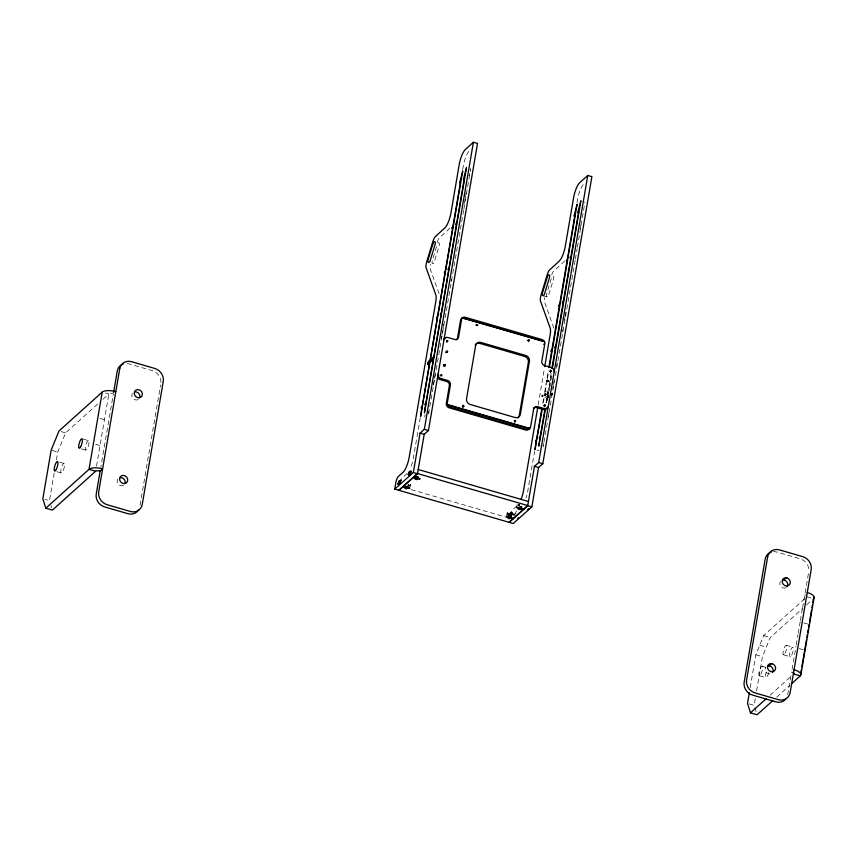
<?xml version="1.0" encoding="UTF-8"?>
<svg xmlns="http://www.w3.org/2000/svg" width="857" height="857" viewBox="0 0 857 857"><rect width="100%" height="100%" fill="white"/><g stroke="black" fill="none" stroke-linecap="round" stroke-linejoin="round"><path stroke-width="0.64" stroke-dasharray="4.29 3.21" d="M510.386 513.921L510.044 515.293M509.165 515.186A2.839 0.75 -73.8 0 1 509.669 513.504L511.158 514.018L510.943 515.293M408.264 485.158L408.425 484.505L408.489 485.094M408.607 485.266L408.521 484.526M408.821 485.319L408.896 484.698M409.207 486.015L409.496 484.976L408.982 485.223M508.48 514.446C509.358 512.036 507.708 516.278 508.983 513.439C509.294 516.921 509.883 511.886 508.33 514.639M509.015 513.514L508.812 514.489M509.326 513.547L508.919 514.554M509.208 514.736L510.011 513.739L509.84 514.982L509.572 513.632L509.165 514.907M510.183 515.089L510.011 513.739L509.701 515.036M509.926 515.218L510.386 514.243M509.851 515.111L510.729 514.286M510.526 514.511L510.472 514.907M511.104 515.228L511.468 514.329L511.318 515.25M519.031 505.63L518.999 504.516M519.063 505.705L519.331 504.527L519.363 505.598A2.839 0.75 -73.8 0 1 519.546 505.319L519.578 505.234M542.588 395.152L542.417 396.512L543.124 395.709M546.252 391.745L545.609 392.045M547.419 392.517L547.934 393.706L548.309 392.345M547.794 392.302C547.055 394.563 548.244 391.778 547.955 393.256M547.644 392.227L547.387 393.331M548.137 392.399L548.03 393.642M548.244 392.731L547.998 393.127M510.611 515.207L511.158 514.018M545.331 397.412L547.387 398.002L547.398 398.955A2.057 0.546 -73.8 0 1 546.841 399.105L547.302 396.427M552.315 392.956L551.629 395.505M509.508 514.746L509.669 513.643L509.015 514.832M519.031 505.362L519.299 504.516M542.738 396.277L542.856 395.141L542.867 396.63L541.763 396.009L542.513 395.045L542.342 396.33M54.173 473.075L49.46 500.67L45.057 499.385M56.423 459.93L57.762 452.046L65.614 432.892L99.005 402.854M96.509 466.101L108.828 394.027A3.567 1.35 9.7 0 1 113.36 393.877L100.815 467.236M140.012 505.319L160.591 384.954M420.273 417.691L413.278 458.581A12.148 3.235 -73.8 0 1 410.139 468.843M462.694 169.482L463.369 165.53A12.148 3.235 -73.8 0 1 469.454 150.693M409.389 488.661L410.61 484.13L408.371 483.477M410.267 486.155L410.61 484.13M424.686 416.995L425.104 414.552M428.457 413.599L428.875 411.167M433.342 384.997L434.242 379.737M434.467 378.43L435.142 374.488M441.269 338.644L441.719 336.019M441.944 334.701L442.844 329.452M443.058 328.135L443.733 324.192M450.986 281.782L451.435 279.157M464.365 203.527L465.265 198.278M465.49 196.96L466.154 193.018M469.1 175.781L469.518 173.371M463.701 210.115L428.543 414.124M463.926 208.797L470.664 168.743L470.268 169.257M506.476 516.857L507.162 512.807L509.936 512.979L510.74 512.261L512.165 512.679L511.265 517.617M507.001 516.385L507.698 512.325M508.094 517.21L508.812 513.493M508.715 517.51L509.412 513.461L507.162 512.807M509.24 517.028L509.936 512.979M509.69 516.61L510.697 513.943M510.044 516.31L510.74 512.261M510.333 516.032L510.686 514.007L509.636 515.1M510.826 517.307L512.165 512.679M511.415 517.478L512.111 513.429L511.522 513.257M516.685 507.676L517.2 504.634M519.096 507.312L519.621 504.27L518.817 504.987L520.253 505.405M538.185 404.879L544.495 367.953M534.639 450.911L527.644 491.789A12.148 3.235 -73.8 0 1 526.134 497.831M542.749 403.433L543.874 396.834M544.602 392.442L548.416 370.117M577.061 202.702L577.736 198.749A12.148 3.235 -73.8 0 1 583.821 183.901M543.37 402.383L544.27 397.112M545.181 391.831L546.53 383.925M547.43 378.655L548.555 372.067M546.07 402.565L547.859 392.056L547.291 393.159M551.072 373.288L548.148 390.363L547.173 392.035M546.466 402.94L551.426 373.941M547.527 400.583L548.287 395.538A2.057 0.546 -73.8 0 0 547.494 396.009M549.166 391.017L549.616 388.382M549.84 387.075L552.315 372.624M543.027 445.597L543.445 443.165M547.934 416.898L548.609 412.956M552.711 388.939L553.161 386.303M553.386 384.997L554.061 381.054M556.536 366.603L557.2 362.661M562.428 332.077L562.878 329.452M564.452 320.25L564.902 317.626M565.127 316.308L565.802 312.366M580.071 228.862L580.746 224.92M575.143 260.464L543.124 447.075M575.368 259.146L577.168 248.605M577.393 247.287L584.935 201.963M750.207 687.635L755.831 654.78L763.673 635.626L804.916 598.529M755.242 698.755L754.117 705.322L747.518 703.404M756.592 690.871L762.43 656.698L770.272 637.544L802.688 608.395M787.701 694.791L791.611 671.909M792.05 669.338L796.014 646.178M796.228 644.893L797.996 634.598M798.21 633.302L800.192 621.721M800.406 620.436L802.388 608.856M802.613 607.57L808.719 571.812M551.972 393.32L551.715 394.316M518.453 504.612L518.421 505.534L519.128 504.591M548.309 392.86L548.137 393.181M548.03 397.637L548.276 396.641L547.634 397.744M552.154 393.899L551.833 394.884A2.057 0.546 -73.8 0 1 551.64 395.302M436.567 246.57L432.453 260.11A3.085 0.825 -73.8 0 0 432.303 263.42L432.86 263.699A3.085 0.825 -73.8 0 0 434.499 261.128L438.998 246.355A3.085 0.825 -73.8 0 0 439.148 243.034L438.591 242.756A3.085 0.825 -73.8 0 0 437.07 244.952M551.308 278.546L546.82 293.319A3.085 0.825 -73.8 0 0 546.659 296.64L547.227 296.918A3.085 0.825 -73.8 0 0 548.866 294.337L553.365 279.564A3.085 0.825 -73.8 0 0 553.515 276.254L552.958 275.975A3.085 0.825 -73.8 0 0 551.715 277.454M408.221 485.298L408.746 485.062M547.409 392.849L548.105 392.602M547.634 397.423L548.469 395.688M518.164 504.58L518.378 505.501M518.474 504.623L518.121 505.266M547.794 397.627L547.794 396.609M551.758 394.531L551.683 393.342L551.972 393.866M547.998 392.645L547.805 393.62M508.469 514.382L509.412 513.461M518.731 504.602L518.689 505.523M545.406 394.059L548.491 394.959L547.152 399.094A2.057 0.546 -73.8 0 0 547.387 399.287M408.403 484.966L408.8 484.955M548.019 397.112L547.537 397.552L547.569 396.737L547.409 398.002M508.597 513.311L507.88 514.039L508.372 514.521M509.572 513.632L508.704 514.532M518.913 505.351L519.578 504.559M512.968 515.282L515.271 513.386M408.478 484.494L408.168 484.676A2.839 0.75 -73.8 0 0 408.189 484.291L408.318 484.773M542.513 395.045L542.074 396.416M508.544 513.332L508.169 514.682M507.955 514.436L508.212 513.386M508.608 514.8L508.983 513.439M510.526 515.186L510.354 515.111A4.863 1.296 -73.8 0 1 512.679 509.733L517.457 505.437A12.148 3.235 -73.8 0 0 518.014 504.859M102.926 399.33L108.828 394.027L105.518 393.063M407.204 473.418L402.426 477.713A4.863 1.296 -73.8 0 0 401.494 479.063M509.669 513.504L512.015 512.293A2.839 0.75 -73.8 0 1 511.64 515.175M512.015 512.293L510.418 513.718A2.839 0.75 -73.8 0 0 509.915 515.4M511.275 514.179L516.482 515.507M512.111 513.429L514.489 514.296M806.619 604.86L812.511 599.557M770.111 695.177L790.743 676.634M776.721 697.095L789.49 685.611M547.355 397.841L547.591 396.512A2.057 0.546 -73.8 0 1 548.491 395.463L548.191 395.377M510.129 513.954L514.425 515.132M543.113 295.719L547.227 296.918M544.656 395.795L547.677 396.673M537.05 450.129L539.107 450.728M806.887 596.761L812.393 598.357M508.608 514.168L510.033 514.586M411.092 489.593L505.962 517.146M100.023 418.484L104.425 419.769M803.587 622.825L807.99 624.1M61.211 431.607L65.614 432.892M763.673 635.626L770.272 637.544M83.14 439.095L88.635 440.691A4.981 1.328 -73.8 0 1 87.339 448.511A4.981 1.328 -73.8 0 1 85.4 447.011A4.981 1.328 -73.8 0 1 88.635 440.691M95.62 444.226L100.023 445.501M799.185 648.556L803.587 649.842M786.073 645.257L792.682 647.174M759.752 645.203L766.351 647.121M81.211 448.843L85.614 450.118M783.652 654.834L790.25 656.751M52.266 450.45L57.762 452.046M755.831 654.78L762.43 656.698M59.765 462.223L64.168 463.498A4.981 1.328 -73.8 0 1 62.872 471.329A4.981 1.328 -73.8 0 1 60.933 469.829A4.981 1.328 -73.8 0 1 64.168 463.498M761.937 666.168L766.34 667.442M56.744 471.661L61.147 472.935M759.506 675.745L766.115 677.662M542.127 395.109L541.795 396.159M553.879 328.081L544.752 302.671A6.374 1.693 -73.8 0 1 544.816 297.572M439.073 293.662L430.385 269.452A6.374 1.693 -73.8 0 1 430.46 264.363M754.856 707.678L756.335 712.403M50.938 505.384L51.677 507.751M511.265 512.068A2.839 0.75 -73.8 0 1 510.783 515.293M127.264 363.572A10.98 9.727 48 0 1 129.139 363.936L152.364 370.685A10.98 9.727 48 0 1 160.816 383.647M138.213 399.512A4.317 3.824 48 0 1 136.702 399.994L135.192 399.844A4.317 3.824 48 0 1 132.396 393.384M123.547 485.308A4.317 3.824 48 0 1 122.037 485.79L120.526 485.64A4.317 3.824 48 0 1 117.73 479.181M768.761 672.627A4.981 1.328 -73.8 0 1 765.783 677.566A4.981 1.328 -73.8 0 1 766.683 670.688M804.809 594.694A3.567 1.35 9.7 0 1 805.944 595.122M773.185 551.726A10.98 9.727 48 0 1 777.042 552.112L800.267 558.86A10.98 9.727 48 0 1 808.858 569.948M769.95 673.966A4.317 3.824 48 0 1 765.644 667.357M786.115 587.688A4.317 3.824 48 0 1 780.309 581.56M437.145 242.22A6.17 1.639 -73.8 0 1 439.277 237.989L448.961 229.098A12.148 3.235 -73.8 0 0 450.118 227.737M551.683 274.936A6.17 1.639 -73.8 0 1 553.643 271.208L563.328 262.306A12.148 3.235 -73.8 0 0 564.474 260.957M514.961 514.446A4.863 1.296 -73.8 0 1 515.164 513.857M515.389 513.289A4.863 1.296 -73.8 0 1 516.792 510.933M791.622 655.177A4.981 1.328 -73.8 0 0 793.014 647.281A4.981 1.328 -73.8 0 0 789.758 653.441A4.981 1.328 -73.8 0 0 791.622 655.177M785.023 653.259A4.981 1.328 -73.8 0 0 786.405 645.364A4.981 1.328 -73.8 0 0 783.159 651.524A4.981 1.328 -73.8 0 0 785.023 653.259M760.877 674.17A4.981 1.328 -73.8 0 0 762.269 666.264A4.981 1.328 -73.8 0 0 759.013 672.434A4.981 1.328 -73.8 0 0 760.877 674.17"/><path stroke-width="1.29" d="M398.291 483.444L398.419 484.269A2.057 0.546 -73.8 0 0 399.394 483.477M398.366 483.991C405.854 471.554 395.73 491.661 398.859 481.688A2.057 0.546 -73.8 0 1 399.844 480.798L399.405 483.38M427.954 363.689L428.082 364.514M428.039 364.236L428.007 363.293M399.201 482.898L399.394 482.17M408.489 474.596L408.628 475.089A2.057 0.546 -73.8 0 0 409.614 474.2L410.064 471.618A2.057 0.546 -73.8 0 0 409.068 472.507L408.585 474.435M431.799 361.086A2.057 0.546 -73.8 0 0 432.785 360.197L432.571 358.547L432.11 361.086A2.057 0.546 -73.8 0 0 433.085 360.283M398.323 484.034C399.694 484.569 400.133 478.849 398.719 481.73M409.185 473.075L408.918 475.174A2.057 0.546 -73.8 0 0 409.892 474.371M431.767 360.347L432.078 358.89M428.918 362.779L428.907 363.593L428.393 362.95L429.111 362.136M102.219 392.11L89.021 469.325L45.807 508.19L42.85 498.753L51.163 450.129L59.004 430.975L102.219 392.11A10.702 4.06 9.7 0 1 115.813 391.67M100.151 471.093A3.567 1.35 9.7 0 0 95.62 471.243L89.021 469.325A10.702 4.06 9.7 0 1 102.615 468.886L100.151 471.093L96.241 493.975A10.98 9.727 48 0 0 104.693 506.937L127.918 513.686A10.98 9.727 48 0 0 138.448 510.097M113.574 392.613L117.27 370.995A10.98 9.727 48 0 1 123.301 363.957M394.745 489.101L395.88 482.459A4.863 1.296 -73.8 0 1 398.312 476.513L403.09 472.228A12.148 3.235 -73.8 0 0 409.164 457.381L435.763 301.76A12.148 3.224 -73.8 0 0 435.827 294.883L426.272 268.262A6.374 1.693 -73.8 0 1 426.722 261.728L432.86 241.535A6.17 1.639 -73.8 0 1 435.163 236.8L444.847 227.898A12.148 3.235 -73.8 0 0 450.932 213.05L459.256 164.34A12.148 3.235 -73.8 0 1 465.34 149.493L473.407 142.241L477.52 143.43L428.457 430.493L424.204 434.317L417.466 473.717L398.859 490.3L417.498 473.535L527.741 505.555L509.112 522.32L527.719 505.737L534.447 466.337L538.699 462.512L587.773 175.449L591.887 176.649L542.813 463.701L538.56 467.536L531.833 506.937L513.225 523.52L394.745 489.101L413.353 472.518L420.08 433.117L424.333 429.293L473.407 142.241M408.95 473.032L408.596 475.142L409.346 474.457M402.811 486.755L405.125 487.429L404.922 488.319L406.347 488.726L406.7 486.701M406.347 488.726L407.493 485.983M429.721 362.232L422.319 405.586L421.151 408.114L422.03 407.268L420.626 416.32L462.748 170.929L459.641 182.916L460.52 182.08L453.107 225.434L451.96 227.855L452.025 228.476L452.817 227.116L445.415 270.469L444.247 272.997L445.126 272.162L437.713 315.505L436.545 318.033L437.424 317.197L430.01 360.54M417.702 476.803L416.566 479.545L415.131 479.127L416.127 476.524M416.566 479.545L417.08 476.503M513.589 518.292L511.265 517.617L511.468 516.728L510.044 516.31L509.24 517.028L506.476 516.857L508.715 517.51L507.912 518.228L509.347 518.646L509.69 516.61M509.347 518.646L510.333 516.032M509.99 518.057L510.59 518.228L510.933 516.203M510.59 518.228L511.083 516.075M521.613 506.648L520.017 508.083L517.221 507.194L516.685 507.676L518.924 508.33L518.131 509.047L519.556 509.454L519.899 507.43M519.556 509.454L520.553 506.851M537.735 407.514L523.531 490.6A12.148 3.235 -73.8 0 1 520.97 499.535M544.72 366.635L550.13 334.98A12.148 3.224 -73.8 0 0 550.194 328.102L540.638 301.471A6.374 1.693 -73.8 0 1 541.088 294.937L547.227 274.754A6.17 1.639 -73.8 0 1 549.53 270.009L559.214 261.117A12.148 3.235 -73.8 0 0 565.299 246.27L573.622 197.549A12.148 3.235 -73.8 0 1 579.707 182.712L587.773 175.449M520.199 508.876L520.799 509.047L521.292 506.883M541.849 408.585L536.686 438.795L535.518 441.323L536.396 440.487L534.993 449.539L542.245 408.971M548.866 367.492L551.79 350.406L550.912 351.252L552.079 348.724L559.492 305.371L558.614 306.206L559.771 303.678L567.184 260.335L566.306 261.171L567.473 258.643L574.886 215.3L574.008 216.135L577.115 204.137L549.455 366.796M544.945 409.132L540.456 435.41L539.267 438.023L540.167 437.091L538.764 446.143L545.341 409.539M551.962 368.039L555.561 347.021L554.683 347.856L555.85 345.328L563.253 301.985L562.385 302.821L563.542 300.293L570.955 256.939L570.076 257.786L571.244 255.257L578.657 211.904L577.779 212.74L580.885 200.752L552.326 368.671M749.307 692.895L747.518 703.404L750.475 712.842L757.074 714.759L772.789 700.63M800.952 672.038L801.391 669.467M801.831 666.885L806.448 639.858M806.887 637.287L807.326 634.716M807.765 632.145L808.205 629.563M808.644 626.992L809.094 624.421M809.533 621.839L811.504 610.259M811.954 607.688L812.393 605.117M812.832 602.535L813.272 599.964M800.952 674.47L814.15 597.254M398.43 483.166L398.676 482.17M398.826 482.759L398.709 484.355A2.057 0.546 -73.8 0 0 399.694 483.466L400.144 480.884A2.057 0.546 -73.8 0 0 399.148 481.773L399.212 483.284M428.104 363.411C428.693 358.515 430.321 363.593 427.997 364.268M431.832 359.329L431.81 361.001M432.774 360.165L432.367 358.976M428.211 362.918L428.532 361.933A2.057 0.546 -73.8 0 1 429.518 361.043L429.078 363.625A2.057 0.546 -73.8 0 1 428.072 364.611M428.414 363.389L428.607 362.275M432.142 359.876L432.571 358.547M398.741 483.155L399.437 481.902L398.987 482.78M409.421 474.103L408.928 473.525L409.85 472.775M408.96 473.964L409.389 472.635M431.96 358.879L432.26 358.419A2.057 0.546 -73.8 0 1 433.246 357.53L432.689 359.919L433.781 357.155L441.194 313.801L440.316 314.648L441.484 312.119L448.897 268.766L448.018 269.601L449.186 267.073L456.588 223.731L455.71 224.566L456.877 222.038L464.29 178.685L463.412 179.531L466.519 167.533L424.397 412.924L425.8 403.883L424.922 404.718L426.09 402.19L433.492 358.847L432.849 360.079M433.096 360.186L433.535 357.605A2.057 0.546 -73.8 0 0 432.549 358.505M409.914 474.285L410.353 471.704A2.057 0.546 -73.8 0 0 409.357 472.593M446.915 342.286C445.212 339.018 449.893 340.893 446.904 341.461M444.408 364.546C444.515 367.707 446.39 362.436 443.348 365.51M462.941 407.429L462.394 406.175M528.523 341.557L528.619 340.99M550.419 372.345L550.151 371.231M545.823 394.456C542.76 395.195 547.655 392.056 544.666 395.623M544.538 406.7L544.516 405.822M432.11 358.462C433.717 355.334 432.785 362.083 431.682 360.508M528.865 508.49L528.341 509.358M518.485 518.046L517.982 518.635M433.042 358.783L432.614 360.122M95.62 471.243L52.416 510.108L45.807 508.19M543.017 341.343L462.287 317.893L544.559 341.472A3.642 3.235 48 0 1 544.848 343.571L541.817 361.3A3.642 3.235 48 0 0 544.624 365.607L551.383 367.567A3.642 3.235 48 0 1 554.19 371.874M445.844 352.141C449.4 349.72 445.876 354.123 446.915 351.177M447.15 351.199C445.297 351.916 446.765 353.502 447.665 351.756M446.304 352.27L447.375 351.306M446.486 352.463L447.558 351.509M444.644 364.471L443.572 365.436L444.879 364.493M444.033 365.564L445.104 364.611M444.215 365.768L445.286 364.803M444.322 366.014L445.394 365.05M444.322 366.25L445.394 365.286M444.247 366.464L445.308 365.5M548.309 406.229A3.642 3.235 48 0 1 544.366 408.575L537.618 406.614A3.642 3.235 48 0 0 533.675 408.96L530.644 426.69A3.642 3.235 48 0 1 529.701 428.425L529.433 428.661A3.642 3.235 48 0 1 526.434 429.271L449.936 407.054A3.642 3.235 48 0 1 447.418 404.847L447.686 404.611A3.642 3.235 48 0 1 447.397 402.511L450.428 384.782A3.642 3.235 48 0 0 447.622 380.476L440.873 378.515A3.642 3.235 48 0 1 438.066 374.209M544.559 341.472L544.302 341.718A3.642 3.235 48 0 0 541.785 339.501L465.287 317.294A3.642 3.235 48 0 0 462.287 317.893M415.527 477.82A2.839 0.75 -73.8 0 0 415.559 478.002L417.155 476.567M415.559 478.002L417.895 476.781M547.462 380.358C544.216 382.704 549.937 380.787 547.109 380.422C546.091 381.215 548.212 382.286 548.084 380.915M546.509 381.333L547.58 380.369M546.734 381.44L547.794 380.476M546.916 381.633L547.987 380.669M544.452 394.734L545.523 393.77M545.716 393.974L544.752 395.42M544.741 395.184L545.813 394.22M519.46 507.847L520.253 507.13L521.677 507.548L521.035 508.126L523.798 509.112M520.799 509.047L523.263 509.583M783.684 580.071L786.137 577.864M769.018 665.878L771.471 663.661M750.475 712.842L766.19 698.712M791.45 683.843L800.288 675.894A10.702 4.06 9.7 0 0 794.064 669.703M527.398 340.358C530.569 342.361 529.026 337.519 528.276 340.486M475.935 325.242C476.524 323.207 479.342 326.238 476.503 325.414M440.209 375.355C443.315 377.605 441.291 372.399 440.798 375.57M543.702 405.415C546.809 407.664 544.784 402.458 544.291 405.629M782.923 579.996L784.444 580.146A4.317 3.824 48 0 1 787.229 586.606M768.258 665.803L769.779 665.953A4.317 3.824 48 0 1 772.564 672.402M447.686 404.611L529.701 428.425M447.418 404.847L529.433 428.661M424.333 429.293L428.457 430.493M538.699 462.512L542.813 463.701M420.08 433.117L424.204 434.317M534.447 466.337L538.56 467.536M418.184 469.486L528.437 501.506M413.353 472.518L417.466 473.717M527.719 505.737L531.833 506.937M417.263 477.22L418.687 477.628L417.895 478.345L420.134 478.999L417.359 478.827M416.02 477.628L416.609 477.799M413.545 477.092L415.87 477.767M413.02 477.563L415.784 478.549M399.641 481.955L399.673 482.405M403.336 486.273L408.478 486.819L407.686 487.537L409.925 488.179L407.15 488.008M510.74 518.099L513.054 518.774M800.288 675.894L793.689 673.977A3.567 1.35 9.7 0 0 792.736 672.349M550.398 371.52C553.247 372.088 549.723 368.403 550.173 371.274M462.93 406.604C465.769 407.171 462.244 403.486 462.694 406.357M514.446 421.387C517.842 422.137 513.064 418.505 514.789 422.19M429.218 361.258A2.057 0.546 -73.8 0 1 429.807 361.129L429.368 363.711A2.057 0.546 -73.8 0 1 428.382 364.6L428.821 362.018A2.057 0.546 -73.8 0 1 429.014 361.6M416.298 478.217A2.839 0.75 -73.8 0 1 416.288 477.006M405.307 487.012A2.839 0.75 -73.8 0 0 405.35 487.183L406.089 487.397A2.839 0.75 -73.8 0 1 406.047 486.487M519.278 507.869A2.839 0.75 -73.8 0 1 519.246 507.687M520.017 508.083A2.839 0.75 -73.8 0 1 519.963 507.687M528.726 508.533A2.057 0.546 -73.8 0 1 528.33 509.283M528.137 509.508A2.057 0.546 -73.8 0 1 527.73 509.422M527.676 509.529A2.057 0.546 -73.8 0 1 527.537 509.497M509.015 516.407A2.839 0.75 -73.8 0 0 509.069 517.05L509.808 517.274A2.839 0.75 -73.8 0 1 509.765 516.353M518.324 518.142A2.057 0.546 -73.8 0 1 518.121 518.474M443.937 339.854A3.642 3.235 48 0 1 447.879 337.508L454.628 339.468A3.642 3.235 48 0 0 458.57 337.122L461.602 319.393A3.642 3.235 48 0 1 462.555 317.658M456.642 339.747A3.642 3.235 48 0 0 457.509 338.087L460.541 320.357A3.642 3.235 48 0 1 462.866 317.936M444.258 338.751A3.642 3.235 48 0 1 445.533 338.344M437.584 377.808A3.642 3.235 48 0 0 439.802 379.48L446.551 381.44A3.642 3.235 48 0 1 449.357 385.746L446.326 403.476A3.642 3.235 48 0 0 449.132 407.782L525.63 430A3.642 3.235 48 0 0 529.572 427.654M475.142 344.985A4.863 4.306 48 0 1 479.802 343.4L524.634 356.416A4.863 4.306 48 0 1 528.373 362.157L519.278 415.356A4.863 4.306 48 0 1 517.799 417.852M543.831 344.021A3.642 3.235 48 0 1 543.788 344.535M547.087 407.782A3.642 3.235 48 0 1 543.295 409.539L536.546 407.578A3.642 3.235 48 0 0 533.472 408.264M135.02 391.831A4.317 3.824 48 0 1 139.852 397.07M120.355 477.628A4.317 3.824 48 0 1 125.186 482.866M807.273 592.487A10.702 4.06 9.7 0 1 813.486 598.679M786.362 698.273A10.98 9.727 48 0 1 775.831 701.851L752.607 695.113A10.98 9.727 48 0 1 744.155 682.151L765.172 559.171A10.98 9.727 48 0 1 771.204 552.133M408.5 474.264C410.224 476.824 410.214 467.161 408.5 474.264M408.253 474.51C412.613 474.146 411.446 467.001 408.253 474.51M119.723 368.789L98.705 491.768A10.98 9.727 48 0 0 107.157 504.73L130.382 511.468A10.98 9.727 48 0 0 142.251 504.409L163.269 381.44A10.98 9.727 48 0 0 154.817 368.478L131.592 361.729A10.98 9.727 48 0 0 119.723 368.789M398.741 482.212L398.376 484.323L399.501 481.538L398.741 482.212M400.026 481.056L399.673 483.166L400.787 480.381L400.026 481.056M410.246 471.875L409.882 473.985L410.996 471.189L410.246 471.875M475.624 345.564L466.529 398.762A4.863 4.306 48 0 0 470.268 404.504L515.089 417.52A4.863 4.306 48 0 0 520.349 414.392L529.444 361.193A4.863 4.306 48 0 0 525.695 355.462L480.873 342.436A4.863 4.306 48 0 0 475.624 345.564M767.636 556.964L746.608 679.933A10.98 9.727 48 0 0 755.06 692.895L778.285 699.644A10.98 9.727 48 0 0 790.154 692.585L811.183 569.605A10.98 9.727 48 0 0 802.73 556.643L779.506 549.905A10.98 9.727 48 0 0 767.636 556.964M432.828 244.138L428.339 258.91A3.085 0.825 -73.8 0 0 428.189 262.231L428.746 262.51A3.085 0.825 -73.8 0 0 430.385 259.928L434.885 245.156A3.085 0.825 -73.8 0 0 435.035 241.835L434.478 241.556A3.085 0.825 -73.8 0 0 432.828 244.138M547.195 277.357L542.706 292.13A3.085 0.825 -73.8 0 0 542.545 295.44L543.113 295.719A3.085 0.825 -73.8 0 0 544.752 293.148L549.251 278.375A3.085 0.825 -73.8 0 0 549.401 275.054L548.844 274.776A3.085 0.825 -73.8 0 0 547.195 277.357M432.592 358.837L432.41 359.951L432.592 358.837M409.41 472.935L409.218 474.05L409.41 472.935M139.166 397.787L137.645 397.637A4.317 3.824 48 0 1 134.903 391.113A4.317 3.824 48 0 1 141.641 391.778A4.317 3.824 48 0 1 139.166 397.787M124.501 483.584L122.98 483.434A4.317 3.824 48 0 1 120.237 476.91A4.317 3.824 48 0 1 126.975 477.574A4.317 3.824 48 0 1 124.501 483.584M786.897 577.939L785.387 577.789A4.317 3.824 48 0 0 782.902 583.799A4.317 3.824 48 0 0 789.651 584.463A4.317 3.824 48 0 0 786.897 577.939M772.232 663.736L770.722 663.586A4.317 3.824 48 0 0 768.236 669.596A4.317 3.824 48 0 0 774.985 670.26A4.317 3.824 48 0 0 772.232 663.736M80.74 446.593A4.981 1.328 -73.8 0 0 82.036 438.773A4.981 1.328 -73.8 0 0 78.801 445.094A4.981 1.328 -73.8 0 0 80.74 446.593M56.273 469.411A4.981 1.328 -73.8 0 0 57.569 461.58A4.981 1.328 -73.8 0 0 54.334 467.911A4.981 1.328 -73.8 0 0 56.273 469.411"/></g></svg>
